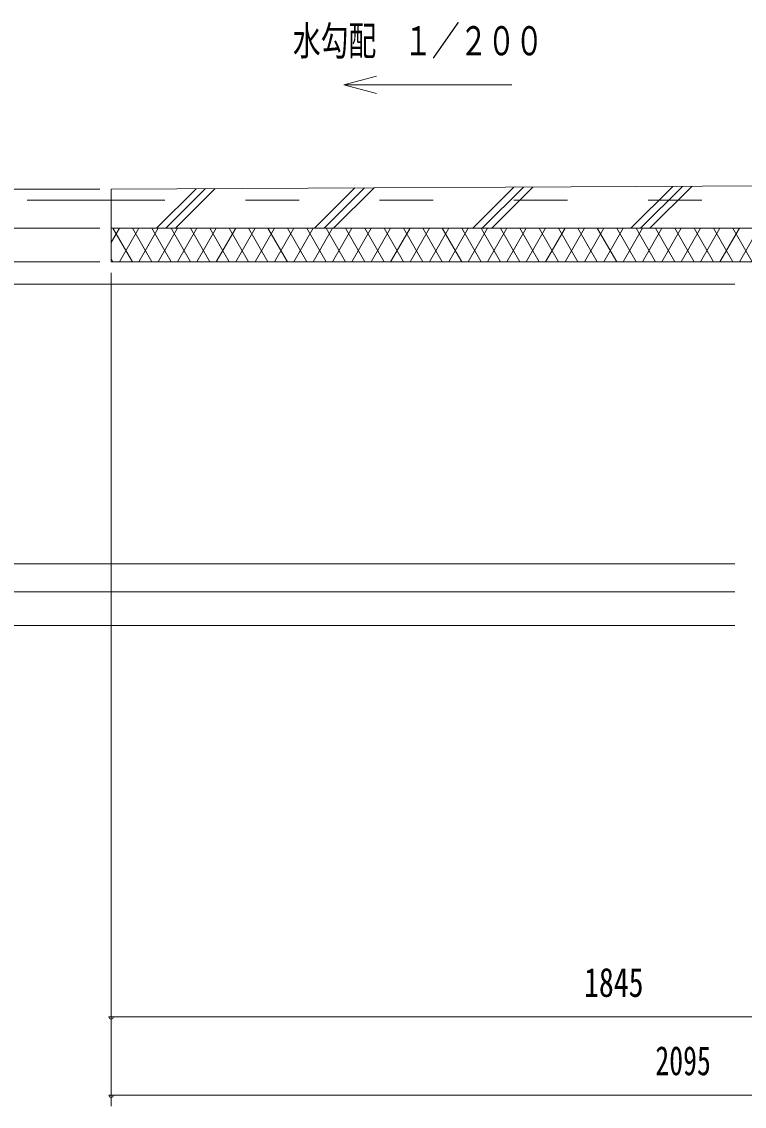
# Model space of a CAD drawing. Units: millimetres, scale not verified. Extents: x -25339 to 25345, y -10500 to 10500.
# Drawn here: x 15122 to 18352, y -2955 to 1893 of the extents above; entities that cross this region are included whole.
import ezdxf
from ezdxf.enums import TextEntityAlignment as Align

# ---------------------------------------------------------------- set-up
doc = ezdxf.new("R2010")
doc.units = ezdxf.units.MM
doc.header["$LTSCALE"] = 60
doc.linetypes.add('USER2', pattern=[10, 4, -6])
for name, color, linetype, lineweight in [('0-6_2-02BOLD', 7, 'Continuous', 18), ('0-7_2-12HIDDEN', 3, 'USER2', 18), ('0-A_2-52DIM', 3, 'Continuous', 18), ('0-B_2-62HATCH', 2, 'Continuous', 18)]:
    doc.layers.add(name, color=color, linetype=linetype, lineweight=lineweight)
doc.styles.add('ＭＳ ゴシック', font='')
doc.styles.get('ＭＳ ゴシック').set_extended_font_data('MS Gothic')

msp = doc.modelspace()

# ---------------------------------------------------------------- linework, layer by layer
at = {"layer": '0-6_2-02BOLD'}
for p, q in [((15521.54, 1144.93), (20022.67, 1166.42)), ((15521.54, 1144.93), (15521.54, 819.93)), ((15521.54, 1094.93), (15146.54, 1094.93)), ((19509.04, 969.93), (15521.54, 969.93)), ((19509.04, 819.93), (15521.54, 819.93))]:
    msp.add_line(p, q, dxfattribs=at)
at = {"layer": '0-7_2-12HIDDEN'}
msp.add_line((15521.54, 1094.93), (20759.04, 1094.93), dxfattribs=at)
at = {"layer": '0-A_2-52DIM'}
for p, q in [((16562.31, 1611.23), (16707.2, 1650.05)), ((16562.31, 1611.23), (17312.31, 1611.23)), ((16562.31, 1611.23), (16707.2, 1572.41)), ((15471.54, 1144.93), (14746.54, 1144.93)), ((15471.54, 969.93), (14396.54, 969.93)), ((15471.54, 819.93), (14396.54, 819.93)), ((15521.54, 769.93), (15521.54, -2955.07)), ((18309.04, 719.93), (14046.54, 719.93)), ((18309.04, -530.07), (14396.54, -530.07)), ((18309.04, -655.07), (14396.54, -655.07)), ((18309.04, -805.07), (13696.55, -805.07)), ((15531.55, -2555.07), (15511.55, -2555.07)), ((20759.04, -2555.07), (15521.54, -2555.07)), ((15531.55, -2905.07), (15511.55, -2905.07)), ((15521.54, -2905.07), (21154.05, -2905.07))]:
    msp.add_line(p, q, dxfattribs=at)
for centre in [(15521.55, -2555.07), (15521.55, -2905.07)]:
    msp.add_arc(centre, 10, 180, 0, dxfattribs=at)
at = {"layer": '0-B_2-62HATCH'}
for p, q in [((15723.98, 969.93), (15900.79, 1146.74)), ((15766.4, 969.93), (15943.42, 1146.94)), ((15808.83, 969.93), (15986.05, 1147.15)), ((16431.08, 969.93), (16611.28, 1150.13)), ((16473.51, 969.93), (16653.91, 1150.34)), ((16515.94, 969.93), (16696.55, 1150.54)), ((17138.19, 969.93), (17321.79, 1153.52)), ((17180.62, 969.93), (17364.41, 1153.73)), ((17223.04, 969.93), (17407.04, 1153.93)), ((17845.3, 969.93), (18032.28, 1156.91)), ((17887.72, 969.93), (18074.91, 1157.12)), ((17930.15, 969.93), (18117.54, 1157.32)), ((15521.54, 905.85), (15558.54, 969.93)), ((15616.28, 819.93), (15529.67, 969.93)), ((15558.54, 819.93), (15645.14, 969.93)), ((15702.88, 819.93), (15616.28, 969.93)), ((15645.14, 819.93), (15731.75, 969.93)), ((15789.48, 819.93), (15702.88, 969.93)), ((15731.75, 819.93), (15818.35, 969.93)), ((15876.08, 819.93), (15789.48, 969.93)), ((15818.35, 819.93), (15904.95, 969.93)), ((15962.69, 819.93), (15876.08, 969.93)), ((15904.95, 819.93), (15991.55, 969.93)), ((16049.29, 819.93), (15962.69, 969.93)), ((15991.55, 819.93), (16078.16, 969.93)), ((16135.89, 819.93), (16049.29, 969.93)), ((16078.16, 819.93), (16164.76, 969.93)), ((16222.49, 819.93), (16135.89, 969.93)), ((16164.76, 819.93), (16251.36, 969.93)), ((16309.1, 819.93), (16222.5, 969.93)), ((16251.36, 819.93), (16337.96, 969.93)), ((16395.7, 819.93), (16309.1, 969.93)), ((16337.96, 819.93), (16424.56, 969.93)), ((16482.3, 819.93), (16395.7, 969.93)), ((16424.57, 819.93), (16511.17, 969.93)), ((16568.9, 819.93), (16482.3, 969.93)), ((16511.17, 819.93), (16597.77, 969.93)), ((16655.51, 819.93), (16568.9, 969.93)), ((16597.77, 819.93), (16684.37, 969.93)), ((16742.11, 819.93), (16655.51, 969.93)), ((16684.37, 819.93), (16770.98, 969.93)), ((16828.71, 819.93), (16742.11, 969.93)), ((16770.98, 819.93), (16857.58, 969.93)), ((16915.31, 819.93), (16828.71, 969.93)), ((16857.58, 819.93), (16944.18, 969.93)), ((17001.92, 819.93), (16915.31, 969.93)), ((16944.18, 819.93), (17030.78, 969.93)), ((17088.52, 819.93), (17001.92, 969.93)), ((17030.78, 819.93), (17117.39, 969.93)), ((17175.12, 819.93), (17088.52, 969.93)), ((17117.39, 819.93), (17203.99, 969.93)), ((17261.73, 819.93), (17175.12, 969.93)), ((17203.99, 819.93), (17290.59, 969.93)), ((17348.33, 819.93), (17261.73, 969.93)), ((17290.59, 819.93), (17377.2, 969.93)), ((17434.93, 819.93), (17348.33, 969.93)), ((17377.2, 819.93), (17463.8, 969.93)), ((17521.53, 819.93), (17434.93, 969.93)), ((17463.8, 819.93), (17550.4, 969.93)), ((17608.14, 819.93), (17521.53, 969.93)), ((17550.4, 819.93), (17637, 969.93)), ((17694.74, 819.93), (17608.14, 969.93)), ((17637, 819.93), (17723.61, 969.93)), ((17781.34, 819.93), (17694.74, 969.93)), ((17723.61, 819.93), (17810.21, 969.93)), ((17867.94, 819.93), (17781.34, 969.93)), ((17810.21, 819.93), (17896.81, 969.93)), ((17954.54, 819.93), (17867.94, 969.93)), ((17896.81, 819.93), (17983.41, 969.93)), ((18041.15, 819.93), (17954.54, 969.93)), ((17983.41, 819.93), (18070.01, 969.93)), ((18127.75, 819.93), (18041.15, 969.93)), ((18070.01, 819.93), (18156.62, 969.93)), ((18214.36, 819.93), (18127.75, 969.93)), ((18156.62, 819.93), (18243.22, 969.93)), ((18300.96, 819.93), (18214.36, 969.93)), ((18243.22, 819.93), (18329.82, 969.93)), ((18387.56, 819.93), (18300.96, 969.93)), ((18329.82, 819.93), (18416.43, 969.93)), ((15529.67, 819.93), (15521.54, 834.01))]:
    msp.add_line(p, q, dxfattribs=at)

# ---------------------------------------------------------------- texts
at = {"layer": '0-A_2-52DIM', "color": 7, "style": 'ＭＳ ゴシック'}
for s, width, p in [('水勾配\u3000１／２００', 0.7, (16333.85, 1703.99)), ('1845', 0.75, (17635.57, -2505.07)), ('2095', 0.7, (17954.29, -2855.07))]:
    msp.add_text(s, height=130.2, dxfattribs=dict(at, width=width)).set_placement(p, align=Align.BOTTOM_LEFT)

doc.saveas('drawing.dxf')
